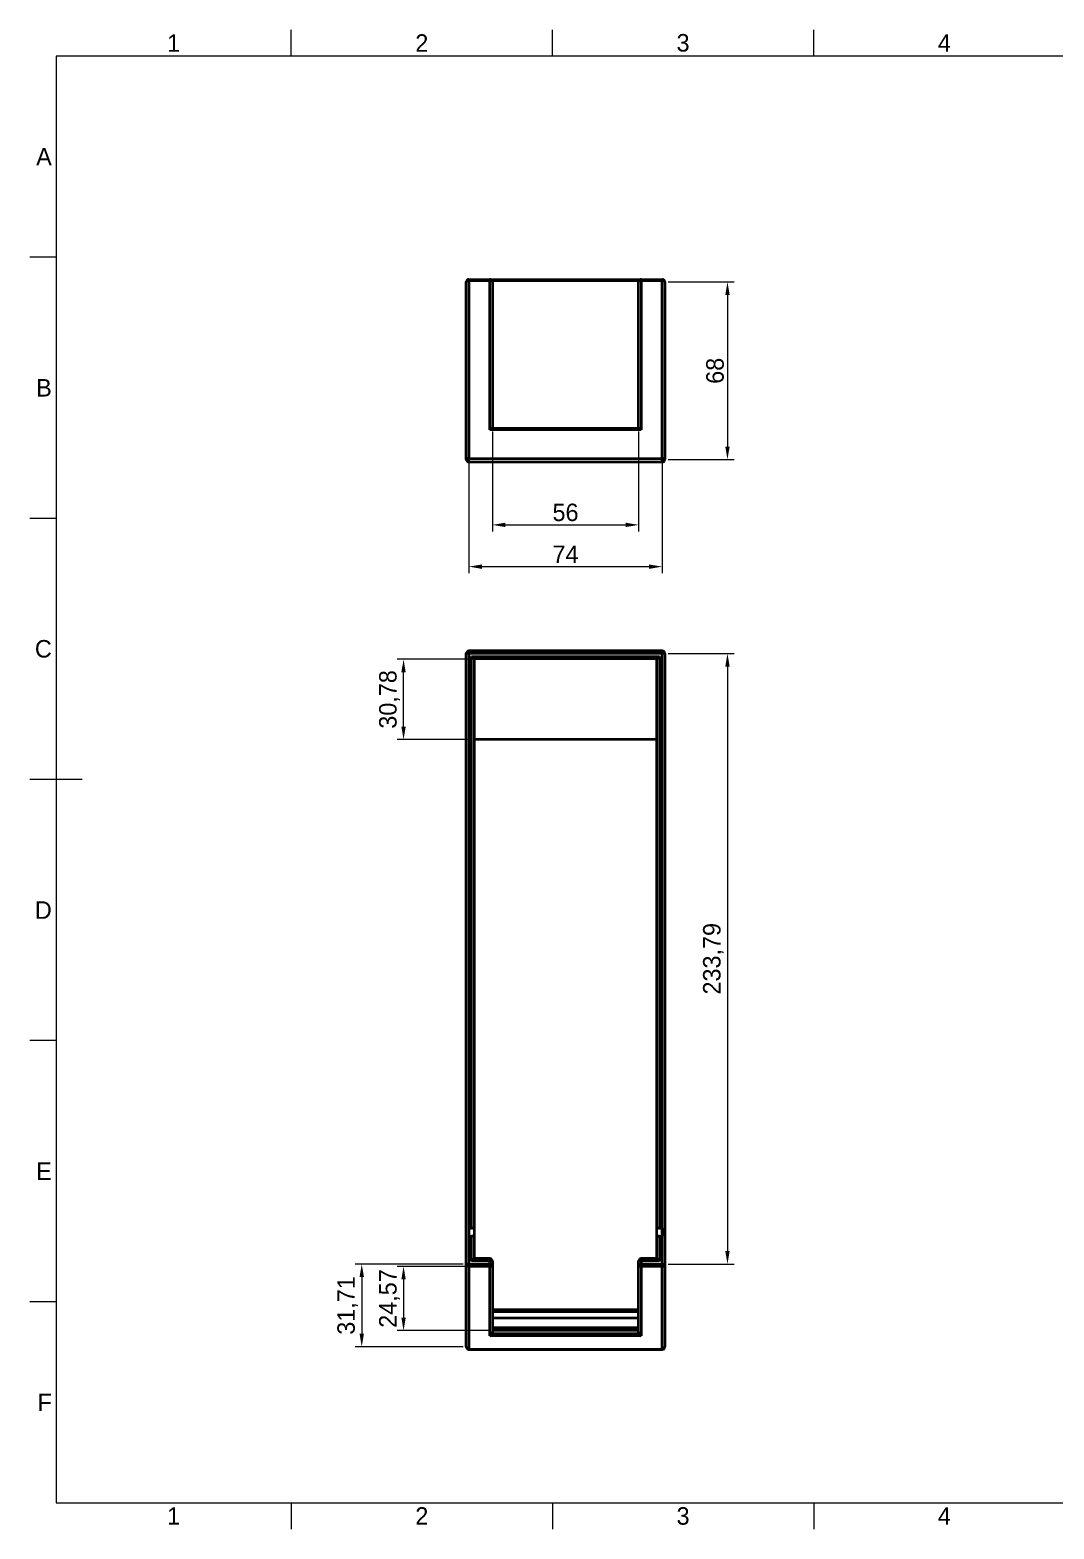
# Model space of a CAD drawing. Header units: millimetres. Extents: x 15 to 415, y 5 to 292.
# Drawn here: x 15 to 211, y 5 to 292 of the extents above; entities that cross this region are included whole.
import ezdxf

# ---------------------------------------------------------------- set-up
doc = ezdxf.new("R2010")
doc.units = ezdxf.units.MM
for name, color, linetype in [('Annotations', 7, 'Continuous'), ('Border', 7, 'Continuous'), ('Geometries', 7, 'Continuous')]:
    doc.layers.add(name, color=color, linetype=linetype)
doc.styles.add('Shapr0', font='txt', dxfattribs={"height": 3.3495})
doc.styles.add('Shapr15', font='txt', dxfattribs={"height": 3.3495})
doc.styles.add('Shapr17', font='txt', dxfattribs={"height": 3.3495})
doc.dimstyles.new('ISO-25', dxfattribs={"dimtxt": 2.5, "dimasz": 2.5, "dimexe": 1.25, "dimexo": 0.625, "dimtad": 1, "dimtxsty": 'Standard', "dimcen": 2.5, "dimadec": 0, "dimazin": 0, "dimtfac": 1, "dimtmove": 0, "dimatfit": 3, "dimfxl": 1, "dimarcsym": 0})

# ---------------------------------------------------------------- blocks, each defined once
blk = doc.blocks.new('*D2')
at = {"layer": 'Annotations', "color": 0, "linetype": 'Continuous', "lineweight": 15}
for p, q in [((137.12, 172.63), (149.75, 172.63)), ((148.5, 170.13), (148.5, 58.23)), ((137.12, 55.73), (149.75, 55.73))]:
    blk.add_line(p, q, dxfattribs=at)
at = {"layer": 'Annotations', "color": 0}
for points in [[(148.92, 170.13), (148.08, 170.13), (148.5, 172.63)], [(148.08, 58.23), (148.92, 58.23), (148.5, 55.73)]]:
    blk.add_solid(points, dxfattribs=at)
at = {"layer": 'Defpoints', "color": 0}
for p in [(136.5, 172.63), (136.5, 55.73), (148.5, 55.73)]:
    blk.add_point(p, dxfattribs=at)
at = {"layer": 'Annotations', "color": 0, "lineweight": 15, "insert": (145.81, 114.18), "char_height": 3.349, "attachment_point": 5, "rotation": 90, "style": 'Shapr17'}
blk.add_mtext('\\A1;233,79', dxfattribs=at)
blk = doc.blocks.new('*D3')
at = {"layer": 'Annotations', "color": 0, "linetype": 'Continuous', "lineweight": 15}
for p, q in [((99, 209.34), (99, 188)), ((136, 209.34), (136, 188)), ((101.5, 189.25), (133.5, 189.25))]:
    blk.add_line(p, q, dxfattribs=at)
at = {"layer": 'Annotations', "color": 0}
for points in [[(101.5, 189.67), (101.5, 188.83), (99, 189.25)], [(133.5, 188.83), (133.5, 189.67), (136, 189.25)]]:
    blk.add_solid(points, dxfattribs=at)
at = {"layer": 'Defpoints', "color": 0}
for p in [(99, 209.96), (136, 209.96), (136, 189.25)]:
    blk.add_point(p, dxfattribs=at)
at = {"layer": 'Annotations', "color": 0, "lineweight": 15, "insert": (117.5, 191.62), "char_height": 3.349, "attachment_point": 5, "style": 'Shapr15'}
blk.add_mtext('\\A1;74', dxfattribs=at)
blk = doc.blocks.new('*D4')
at = {"layer": 'Annotations', "color": 0, "linetype": 'Continuous', "lineweight": 15}
for p, q in [((137.12, 243.75), (149.75, 243.75)), ((148.5, 241.25), (148.5, 212.25)), ((137.12, 209.75), (149.75, 209.75))]:
    blk.add_line(p, q, dxfattribs=at)
at = {"layer": 'Annotations', "color": 0}
for points in [[(148.92, 241.25), (148.08, 241.25), (148.5, 243.75)], [(148.08, 212.25), (148.92, 212.25), (148.5, 209.75)]]:
    blk.add_solid(points, dxfattribs=at)
at = {"layer": 'Defpoints', "color": 0}
for p in [(136.5, 243.75), (136.5, 209.75), (148.5, 209.75)]:
    blk.add_point(p, dxfattribs=at)
at = {"layer": 'Annotations', "color": 0, "lineweight": 15, "insert": (146.13, 226.75), "char_height": 3.349, "attachment_point": 5, "rotation": 90, "style": 'Shapr15'}
blk.add_mtext('\\A1;68', dxfattribs=at)
blk = doc.blocks.new('*D5')
at = {"layer": 'Annotations', "color": 0, "linetype": 'Continuous', "lineweight": 15}
for p, q in [((103.5, 215.12), (103.5, 196)), ((131.5, 215.12), (131.5, 196)), ((106, 197.25), (129, 197.25))]:
    blk.add_line(p, q, dxfattribs=at)
at = {"layer": 'Annotations', "color": 0}
for points in [[(106, 197.67), (106, 196.83), (103.5, 197.25)], [(129, 196.83), (129, 197.67), (131.5, 197.25)]]:
    blk.add_solid(points, dxfattribs=at)
at = {"layer": 'Defpoints', "color": 0}
for p in [(103.5, 215.75), (131.5, 215.75), (131.5, 197.25)]:
    blk.add_point(p, dxfattribs=at)
at = {"layer": 'Annotations', "color": 0, "lineweight": 15, "insert": (117.5, 199.62), "char_height": 3.349, "attachment_point": 5, "style": 'Shapr15'}
blk.add_mtext('\\A1;56', dxfattribs=at)
blk = doc.blocks.new('*D8')
at = {"layer": 'Annotations', "color": 0, "linetype": 'Continuous', "lineweight": 15}
for p, q in [((97.88, 55.73), (77.25, 55.73)), ((78.5, 53.23), (78.5, 42.37)), ((97.88, 39.87), (77.25, 39.87))]:
    blk.add_line(p, q, dxfattribs=at)
at = {"layer": 'Annotations', "color": 0}
for points in [[(78.92, 53.23), (78.08, 53.23), (78.5, 55.73)], [(78.08, 42.37), (78.92, 42.37), (78.5, 39.87)]]:
    blk.add_solid(points, dxfattribs=at)
at = {"layer": 'Defpoints', "color": 0}
for p in [(98.5, 55.73), (78.5, 39.87), (98.5, 39.87)]:
    blk.add_point(p, dxfattribs=at)
at = {"layer": 'Annotations', "color": 0, "lineweight": 15, "insert": (75.81, 47.8), "char_height": 3.349, "attachment_point": 5, "rotation": 90, "style": 'Shapr17'}
blk.add_mtext('\\A1;31,71', dxfattribs=at)
blk = doc.blocks.new('*D9')
at = {"layer": 'Annotations', "color": 0, "linetype": 'Continuous', "lineweight": 15}
for p, q in [((102.38, 55.28), (85.25, 55.28)), ((86.5, 52.78), (86.5, 45.49)), ((102.88, 42.99), (85.25, 42.99))]:
    blk.add_line(p, q, dxfattribs=at)
at = {"layer": 'Annotations', "color": 0}
for points in [[(86.92, 52.78), (86.08, 52.78), (86.5, 55.28)], [(86.08, 45.49), (86.92, 45.49), (86.5, 42.99)]]:
    blk.add_solid(points, dxfattribs=at)
at = {"layer": 'Defpoints', "color": 0}
for p in [(103, 55.28), (86.5, 42.99), (103.5, 42.99)]:
    blk.add_point(p, dxfattribs=at)
at = {"layer": 'Annotations', "color": 0, "lineweight": 15, "insert": (83.81, 49.13), "char_height": 3.349, "attachment_point": 5, "rotation": 90, "style": 'Shapr17'}
blk.add_mtext('\\A1;24,57', dxfattribs=at)
blk = doc.blocks.new('*D10')
at = {"layer": 'Annotations', "color": 0, "linetype": 'Continuous', "lineweight": 15}
for p, q in [((99.38, 171.52), (85.25, 171.52)), ((86.5, 158.63), (86.5, 169.02)), ((99.38, 156.13), (85.25, 156.13))]:
    blk.add_line(p, q, dxfattribs=at)
at = {"layer": 'Annotations', "color": 0}
for points in [[(86.92, 169.02), (86.08, 169.02), (86.5, 171.52)], [(86.08, 158.63), (86.92, 158.63), (86.5, 156.13)]]:
    blk.add_solid(points, dxfattribs=at)
at = {"layer": 'Defpoints', "color": 0}
for p in [(86.5, 171.52), (100, 171.52), (100, 156.13)]:
    blk.add_point(p, dxfattribs=at)
at = {"layer": 'Annotations', "color": 0, "lineweight": 15, "insert": (83.81, 163.83), "char_height": 3.349, "attachment_point": 5, "rotation": 90, "style": 'Shapr17'}
blk.add_mtext('\\A1;30,78', dxfattribs=at)

msp = doc.modelspace()

# ---------------------------------------------------------------- linework, layer by layer
at = {"layer": 'Border', "linetype": 'Continuous', "lineweight": 15}
for p, q in [((65, 287), (65, 292)), ((115, 287), (115, 292)), ((165, 287), (165, 292)), ((410, 287), (20, 287)), ((20, 287), (20, 10)), ((20, 248.5), (15, 248.5)), ((20, 198.5), (15, 198.5)), ((25, 148.5), (15, 148.5)), ((20, 98.5), (15, 98.5)), ((20, 48.5), (15, 48.5)), ((20, 10), (410, 10)), ((65, 10), (65, 5)), ((115, 10), (115, 5)), ((165, 10), (165, 5))]:
    msp.add_line(p, q, dxfattribs=at)
at = {"layer": 'Geometries', "linetype": 'Continuous', "lineweight": 40}
for p, q in [((99, 244.25), (99, 243.9613)), ((99, 244.25), (103, 244.25)), ((103, 243.9613), (99, 243.9613)), ((99, 243.9613), (99, 209.9613)), ((103, 244.25), (132, 244.25)), ((103, 243.9613), (103, 244.25)), ((103, 215.4613), (103, 243.9613)), ((131.5468, 243.9613), (103.4532, 243.9613)), ((132, 244.25), (132, 243.9613)), ((132, 244.25), (136, 244.25)), ((132, 243.9613), (132, 215.4613)), ((136, 243.9613), (132, 243.9613)), ((136, 244.25), (136, 243.9613)), ((136, 209.9613), (136, 243.9613)), ((98.5, 209.75), (98.5, 243.75)), ((103.5, 243.75), (103.5, 215.75)), ((131.5, 215.75), (131.5, 243.75)), ((136.5, 243.75), (136.5, 209.75)), ((132, 215.4613), (103, 215.4613)), ((103.4532, 215.75), (103.5, 215.75)), ((103.5, 215.75), (131.5, 215.75)), ((131.5, 215.75), (131.5468, 215.75)), ((99, 209.9613), (136, 209.9613)), ((99, 209.25), (99, 209.9613)), ((136, 209.25), (136, 209.9613)), ((136, 209.25), (99, 209.25)), ((98.5, 55.7289), (98.5, 172.6255)), ((99, 172.6255), (98.5, 172.6255)), ((136, 173.1255), (99, 173.1255)), ((99, 172.6255), (99, 173.1255)), ((136, 172.6255), (99, 172.6255)), ((99, 172.6255), (99, 62.6249)), ((136, 172.6255), (136, 173.1255)), ((136, 55.7289), (136, 172.6255)), ((136.5, 172.6255), (136, 172.6255)), ((136.5, 172.6255), (136.5, 55.7289)), ((99.5, 172.0739), (135.5, 172.0739)), ((99.5, 62.6249), (99.5, 172.0739)), ((99.9532, 171.6207), (99.5, 172.0739)), ((135.0468, 171.6207), (99.9532, 171.6207)), ((100, 171.5222), (100, 156.134)), ((135, 156.134), (135, 171.5222)), ((135.5, 172.0739), (135.0468, 171.6207)), ((135.5, 172.0739), (135.5, 62.6249)), ((135, 156.134), (100, 156.134)), ((100, 156.134), (100, 62.3917)), ((135, 62.3917), (135, 156.134)), ((98.9918, 62.6248), (98.9918, 61.0801)), ((99, 62.6249), (99.5, 62.6249)), ((99, 61.0801), (99, 55.7289)), ((99, 61.0801), (99.5, 61.0801)), ((99.5, 56.2806), (99.5, 61.0801)), ((100, 62.3917), (100, 60.847)), ((100, 60.847), (100, 56.7806)), ((135, 60.847), (135, 62.3917)), ((135, 56.7806), (135, 60.847)), ((135.5, 62.6249), (135.9918, 62.6249)), ((135.5, 61.0801), (135.5, 56.2806)), ((135.5, 61.0801), (135.9918, 61.0801)), ((135.9918, 62.6249), (135.9918, 61.0801)), ((99, 55.7289), (98.5, 55.7289)), ((98.5, 39.8745), (98.5, 55.7289)), ((99, 55.7289), (103, 55.7289)), ((99, 55.7289), (99, 55.2758)), ((103, 55.2758), (99, 55.2758)), ((99, 55.2758), (99, 39.4213)), ((99.5, 56.2806), (100, 56.7806)), ((103, 56.2806), (99.5, 56.2806)), ((103, 56.7806), (100, 56.7806)), ((103, 56.7806), (103, 56.2806)), ((103, 55.7289), (103, 56.2806)), ((103.5, 56.2806), (103, 56.2806)), ((103, 55.2758), (103, 55.7289)), ((103.5, 55.7289), (103, 55.7289)), ((103, 41.986), (103, 55.2758)), ((103.5, 56.2806), (103.5, 55.7289)), ((103.5, 55.7289), (103.5, 47.0036)), ((132, 56.2806), (131.5, 56.2806)), ((131.5, 55.7289), (131.5, 56.2806)), ((131.5, 47.0036), (131.5, 55.7289)), ((131.5, 55.7289), (132, 55.7289)), ((135, 56.7806), (132, 56.7806)), ((132, 56.2806), (132, 56.7806)), ((132, 56.2806), (132, 55.7289)), ((135.5, 56.2806), (132, 56.2806)), ((132, 55.7289), (136, 55.7289)), ((132, 55.7289), (132, 55.2758)), ((136, 55.2758), (132, 55.2758)), ((132, 55.2758), (132, 41.986)), ((135.5, 56.2806), (135, 56.7806)), ((136, 55.7289), (136.5, 55.7289)), ((136, 55.7289), (136, 55.2758)), ((136, 39.4213), (136, 55.2758)), ((136.5, 55.7289), (136.5, 39.8745)), ((103.5, 47.0036), (131.5, 47.0036)), ((103.5, 47.0036), (103.5, 46.5654)), ((131.5, 46.5654), (103.5, 46.5654)), ((103.5, 46.5654), (103.5, 45.4588)), ((131.5, 46.5654), (131.5, 47.0036)), ((131.5, 45.4588), (131.5, 46.5654)), ((103.5, 45.4588), (103.5, 43.4908)), ((103.5, 45.4588), (131.5, 45.4588)), ((131.5, 43.4908), (103.5, 43.4908)), ((103.5, 43.4908), (103.5, 42.9908)), ((131.5, 43.4908), (131.5, 45.4588)), ((131.5, 42.9908), (131.5, 43.4908)), ((132, 41.986), (103, 41.986)), ((103.4532, 42.4392), (131.5468, 42.4392)), ((103.5, 42.9908), (103.5, 42.6723)), ((131.5, 42.9908), (103.5, 42.9908)), ((131.5, 42.6723), (131.5, 42.9908)), ((99, 39.4213), (136, 39.4213)), ((99, 39.3745), (99, 39.4213)), ((99, 39.3745), (136, 39.3745)), ((136, 39.3745), (136, 39.4213))]:
    msp.add_line(p, q, dxfattribs=at)
for centre, start, end in [((99, 243.75), 90, 180), ((103, 243.75), 25, 90), ((103, 243.75), 0, 25), ((132, 243.75), 155, 180), ((132, 243.75), 90, 155), ((136, 243.75), 0, 90), ((99, 209.75), 180, 270), ((136, 209.75), 270, 0), ((99, 172.6255), 90, 180), ((136, 172.6255), 0, 90), ((103, 56.2806), 0, 90), ((132, 56.2806), 90, 180), ((99, 39.8745), 180, 270), ((136, 39.8745), 270, 0)]:
    msp.add_arc(centre, 0.5, start, end, dxfattribs=at)
for centre, major_axis, ratio, start_param, end_param in [((99, 243.75), (0.5, 0), 0.42261826, 1.57079633, 3.14159265), ((103, 243.75), (0.5, 0), 0.42261826, 0, 1.57079633), ((132, 243.75), (-0.5, 0), 0.42261826, 4.71238898, 6.28318531), ((136, 243.75), (0.5, 0), 0.42261826, 0, 1.57079633), ((103, 215.25), (0.4881, 0.4881), 0.22169466, 0.21816616, 1.35263017), ((132, 215.25), (0.4881, -0.4881), 0.22169466, 1.78896248, 2.9234265), ((99, 209.75), (-0.5, 0), 0.42261826, 4.71238898, 6.28318531), ((136, 209.75), (-0.5, 0), 0.42261826, 3.14159265, 4.71238898), ((99.5, 171.5222), (0.5, 0), 0.46630766, 0, 0.43633231), ((135.5, 171.5222), (0.5, 0), 0.46630766, 2.70526034, 3.14159265), ((99, 62.3917), (-0.5, 0), 0.46630766, 4.71238898, 4.72873005), ((99, 60.847), (0.5, 0), 0.46630766, 1.57079633, 1.5871374), ((99.5, 62.3917), (0.5, 0), 0.46630766, 0, 1.57079633), ((99.5, 60.847), (0.5, 0), 0.46630766, 0, 1.57079633), ((135.5, 62.3917), (-0.5, 0), 0.46630766, 4.71238898, 6.28318531), ((135.5, 60.847), (0.5, 0), 0.46630766, 1.57079633, 3.14159265), ((99, 55.7289), (0.5, 0), 0.90630779, 3.14159265, 4.71238898), ((103, 55.7289), (0.5, 0), 0.90630779, 4.71238898, 6.28318531), ((132, 55.7289), (-0.5, 0), 0.90630779, 0, 1.57079633), ((136, 55.7289), (0.5, 0), 0.90630779, 4.71238898, 6.28318531), ((103, 42.4392), (0.4217, 0.4217), 0.63707026, 4.14515697, 5.27962099), ((103, 42.6723), (0, -0.5517), 0.90630779, 1.13446401, 1.57079633), ((132, 42.6723), (0, 0.5517), 0.90630779, 1.57079633, 2.00712864), ((132, 42.4392), (0.4217, -0.4217), 0.63707026, 4.14515697, 5.27962099), ((99, 39.8745), (-0.5, 0), 0.90630779, 6.28318531, 7.85398163), ((136, 39.8745), (-0.5, 0), 0.90630779, 1.57079633, 3.14159265)]:
    msp.add_ellipse(centre, major_axis=major_axis, ratio=ratio, start_param=start_param, end_param=end_param, dxfattribs=at)

# ---------------------------------------------------------------- texts
at = {"layer": 'Border', "linetype": 'Continuous', "lineweight": 15, "char_height": 3.3495, "width": 3.3495, "style": 'Shapr0'}
for s, insert, attachment_point in [('1', (42.5, 287.8252), 8), ('2', (90, 287.8252), 8), ('3', (140, 287.8252), 8), ('4', (190, 287.8252), 8), ('A', (19.1747, 267.75), 6), ('B', (19.1747, 223.5), 6), ('C', (19.1747, 173.5), 6), ('D', (19.1747, 123.5), 6), ('E', (19.1747, 73.5), 6), ('F', (19.1747, 29.25), 6), ('1', (42.5, 9.1747), 2), ('2', (90, 9.1747), 2), ('3', (140, 9.1747), 2), ('4', (190, 9.1747), 2)]:
    msp.add_mtext(s, dxfattribs=dict(at, insert=insert, attachment_point=attachment_point))

# ---------------------------------------------------------------- dimensions: what is measured, and where the dimension line sits
at = {"layer": 'Annotations', "linetype": 'Continuous', "lineweight": 15}
for base, p1, p2, override, picture, middle in [((148.5, 209.75), (136.5, 243.75), (136.5, 209.75), {"dimscale": 1, "dimgap": 0.7, "dimdec": 2, "dimlfac": 2, "dimrnd": 0.01, "dimzin": 8, "dimdsep": 44, "dimtxsty": 'Shapr15', "dimse1": 0, "dimse2": 0, "dimadec": 2, "dimtol": 0, "dimlim": 0, "dimtp": 0, "dimtm": 0, "dimtfac": 0.6, "dimtdec": 8, "dimfrac": 2, "dimtolj": 1, "dimlwd": 15, "dimlwe": 15}, '*D4', (148.5, 226.75)), ((148.5, 55.7289), (136.5, 172.6255), (136.5, 55.7289), {"dimscale": 1, "dimgap": 0.7, "dimdec": 2, "dimlfac": 2, "dimrnd": 0.01, "dimzin": 8, "dimdsep": 44, "dimtxsty": 'Shapr17', "dimse1": 0, "dimse2": 0, "dimadec": 2, "dimtol": 0, "dimlim": 0, "dimtp": 0, "dimtm": 0, "dimtfac": 0.6, "dimtdec": 8, "dimfrac": 2, "dimtolj": 1, "dimlwd": 15, "dimlwe": 15}, '*D2', (148.5, 114.1772)), ((86.5, 171.5222), (100, 156.134), (100, 171.5222), {"dimscale": 1, "dimgap": 0.7, "dimdec": 2, "dimlfac": 2, "dimrnd": 0.01, "dimzin": 8, "dimdsep": 44, "dimtxsty": 'Shapr17', "dimse1": 0, "dimse2": 0, "dimadec": 2, "dimtol": 0, "dimlim": 0, "dimtp": 0, "dimtm": 0, "dimtfac": 0.6, "dimtdec": 8, "dimfrac": 2, "dimtolj": 1, "dimlwd": 15, "dimlwe": 15}, '*D10', (86.5, 163.8281)), ((78.5, 39.8745), (98.5, 55.7289), (98.5, 39.8745), {"dimscale": 1, "dimgap": 0.7, "dimdec": 2, "dimlfac": 2, "dimrnd": 0.01, "dimzin": 8, "dimdsep": 44, "dimtxsty": 'Shapr17', "dimse1": 0, "dimse2": 0, "dimadec": 2, "dimtol": 0, "dimlim": 0, "dimtp": 0, "dimtm": 0, "dimtfac": 0.6, "dimtdec": 8, "dimfrac": 2, "dimtolj": 1, "dimlwd": 15, "dimlwe": 15}, '*D8', (78.5, 47.8017)), ((86.5, 42.9908), (103, 55.2758), (103.5, 42.9908), {"dimscale": 1, "dimgap": 0.7, "dimdec": 2, "dimlfac": 2, "dimrnd": 0.01, "dimzin": 8, "dimdsep": 44, "dimtxsty": 'Shapr17', "dimse1": 0, "dimse2": 0, "dimadec": 2, "dimtol": 0, "dimlim": 0, "dimtp": 0, "dimtm": 0, "dimtfac": 0.6, "dimtdec": 8, "dimfrac": 2, "dimtolj": 1, "dimlwd": 15, "dimlwe": 15}, '*D9', (86.5, 49.1333))]:
    dim = msp.add_linear_dim(base=base, p1=p1, p2=p2, angle=90, dimstyle='ISO-25', override=override, dxfattribs=at)
    dim.commit()
    dim.dimension.update_dxf_attribs({"geometry": picture, "text_midpoint": middle, "dimtype": 160})
for base, p1, p2, picture, middle in [((131.5, 197.25), (103.5, 215.75), (131.5, 215.75), '*D5', (117.5, 197.25)), ((136, 189.25), (99, 209.9613), (136, 209.9613), '*D3', (117.5, 189.25))]:
    dim = msp.add_linear_dim(base=base, p1=p1, p2=p2, dimstyle='ISO-25', override={"dimscale": 1, "dimgap": 0.7, "dimdec": 2, "dimlfac": 2, "dimrnd": 0.01, "dimzin": 8, "dimdsep": 44, "dimtxsty": 'Shapr15', "dimse1": 0, "dimse2": 0, "dimadec": 2, "dimtol": 0, "dimlim": 0, "dimtp": 0, "dimtm": 0, "dimtfac": 0.6, "dimtdec": 8, "dimfrac": 2, "dimtolj": 1, "dimlwd": 15, "dimlwe": 15}, dxfattribs=at)
    dim.commit()
    dim.dimension.update_dxf_attribs({"geometry": picture, "text_midpoint": middle, "dimtype": 160})

doc.saveas('drawing.dxf')
